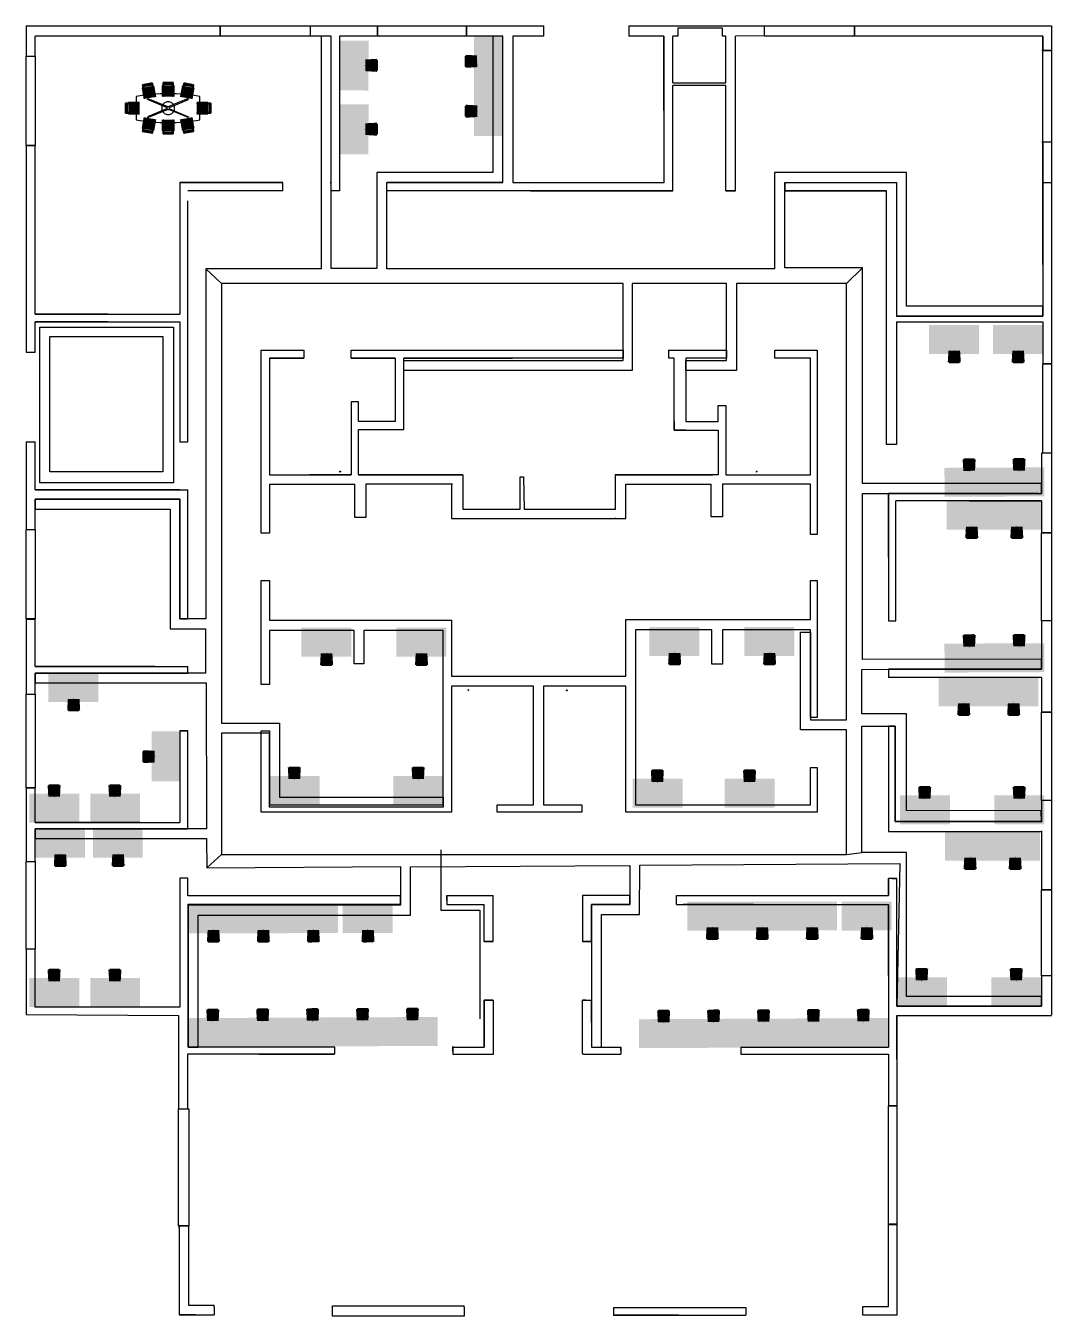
# Model space of a CAD drawing. Header units: metres. Extents: x 44.6 to 128, y -41.9 to 50.5.
# Drawn here: x 44.65 to 80.69, y 5.22 to 50.54 of the extents above; entities that cross this region are included whole.
import ezdxf

# ---------------------------------------------------------------- set-up
doc = ezdxf.new("R2010")
doc.units = ezdxf.units.M
doc.header["$MEASUREMENT"] = 0
doc.layers.get('0').update_dxf_attribs({"color": 90})
doc.layers.add('capa agregados', color=7, linetype='Continuous', true_color=0x0df2d0)
doc.layers.add('capa plano', color=7, linetype='Continuous', true_color=0xd9ff00)
for name, color, linetype in [('muebles 3D', 7, 'Continuous'), ('redElectrica', 240, 'Continuous'), ('suelo', 170, 'Continuous')]:
    doc.layers.add(name, color=color, linetype=linetype)
doc.layers.get('0').off()
doc.layers.get('0').freeze()

# ---------------------------------------------------------------- blocks, each defined once
blk = doc.blocks.new('3d-lavabo-001')
at = {"transparency": 33554687}
for p, q in [((2722.4, 1624.5, 80.3), (2725.4, 1624.5, 80.3)), ((2723.9, 1623, 80.3), (2723.9, 1626, 80.3))]:
    blk.add_line(p, q, dxfattribs=at)
blk.add_circle((2723.9, 1624.5, 80.3), 1.5, dxfattribs=at)
blk = doc.blocks.new('SILLA-2')
at = {"color": 0, "linetype": 'ByBlock'}
for points in [[(0.0375, -0.2032, 0.46), (0.0375, 0.2032, 0.46), (0.0883, -0.2032, 0.46), (0.0883, 0.2032, 0.46)], [(0.1, -0.225, 0.3875), (0.1, 0.225, 0.3875), (0.5, -0.225, 0.3875), (0.5, 0.225, 0.3875)]]:
    blk.add_solid(points, dxfattribs=at)
for points in [[(0.025, -0.125, 0.825), (0, -0.125, 0.825), (0, 0.125, 0.825), (0.025, 0.125, 0.825)], [(0, 0.125, 0.85), (0, 0.125, 0.825), (0, -0.125, 0.825), (0, -0.125, 0.85)], [(0.025, -0.125, 0.85), (0, -0.125, 0.85), (0, 0.125, 0.85), (0.025, 0.125, 0.85)], [(0.025, 0.125, 0.85), (0.025, 0.125, 0.825), (0.025, -0.125, 0.825), (0.025, -0.125, 0.85)]]:
    blk.add_3dface(points, dxfattribs=at)
mesh = blk.add_polymesh((2, 4), dxfattribs=dict(at, n_close=True))
for k, corner in enumerate([(0.025, 0.175, 0.8), (0, 0.175, 0.8), (0, 0.15, 0.8), (0.025, 0.15, 0.8), (0.025, 0.125, 0.85), (0, 0.125, 0.85), (0, 0.125, 0.825), (0.025, 0.125, 0.825)]):
    mesh.set_mesh_vertex(divmod(k, 4), corner)
mesh = blk.add_polymesh((2, 4), dxfattribs=dict(at, n_close=True))
for k, corner in enumerate([(0, 0.15, 0.45), (0, 0.175, 0.45), (0.025, 0.175, 0.45), (0.025, 0.15, 0.45), (0.1, 0.15, 0.35), (0.1, 0.175, 0.35), (0.1, 0.175, 0.375), (0.1, 0.15, 0.375)]):
    mesh.set_mesh_vertex(divmod(k, 4), corner)
mesh = blk.add_polymesh((2, 4), dxfattribs=dict(at, n_close=True))
for k, corner in enumerate([(0.025, 0.15, 0.45), (0.025, 0.175, 0.45), (0, 0.175, 0.45), (0, 0.15, 0.45), (0.025, 0.15, 0.8), (0.025, 0.175, 0.8), (0, 0.175, 0.8), (0, 0.15, 0.8)]):
    mesh.set_mesh_vertex(divmod(k, 4), corner)
mesh = blk.add_polymesh((2, 4), dxfattribs=dict(at, n_close=True))
for k, corner in enumerate([(0.1, 0.15), (0.1, 0.175), (0.1, 0.175, 0.025), (0.1, 0.15, 0.025), (0.375, 0.15), (0.375, 0.175), (0.375, 0.175, 0.025), (0.375, 0.15, 0.025)]):
    mesh.set_mesh_vertex(divmod(k, 4), corner)
mesh = blk.add_polymesh((2, 4), dxfattribs=dict(at, n_close=True))
for k, corner in enumerate([(0.1, 0.15, 0.35), (0.1, 0.175, 0.35), (0.1, 0.175, 0.375), (0.1, 0.15, 0.375), (0.375, 0.15, 0.35), (0.375, 0.175, 0.35), (0.375, 0.175, 0.375), (0.375, 0.15, 0.375)]):
    mesh.set_mesh_vertex(divmod(k, 4), corner)
mesh = blk.add_polymesh((2, 4), dxfattribs=dict(at, n_close=True))
for k, corner in enumerate([(0.475, 0.15, 0.1), (0.475, 0.175, 0.1), (0.45, 0.175, 0.1), (0.45, 0.15, 0.1), (0.375, 0.15), (0.375, 0.175), (0.375, 0.175, 0.025), (0.375, 0.15, 0.025)]):
    mesh.set_mesh_vertex(divmod(k, 4), corner)
mesh = blk.add_polymesh((2, 4), dxfattribs=dict(at, n_close=True))
for k, corner in enumerate([(0.475, 0.15, 0.275), (0.475, 0.175, 0.275), (0.45, 0.175, 0.275), (0.45, 0.15, 0.275), (0.375, 0.15, 0.375), (0.375, 0.175, 0.375), (0.375, 0.175, 0.35), (0.375, 0.15, 0.35)]):
    mesh.set_mesh_vertex(divmod(k, 4), corner)
mesh = blk.add_polymesh((2, 4), dxfattribs=dict(at, n_close=True))
for k, corner in enumerate([(0.475, 0.15, 0.275), (0.475, 0.175, 0.275), (0.45, 0.175, 0.275), (0.45, 0.15, 0.275), (0.475, 0.15, 0.1), (0.475, 0.175, 0.1), (0.45, 0.175, 0.1), (0.45, 0.15, 0.1)]):
    mesh.set_mesh_vertex(divmod(k, 4), corner)
mesh = blk.add_polymesh((2, 4), dxfattribs=dict(at, n_close=True))
for k, corner in enumerate([(0.025, -0.15, 0.8), (0, -0.15, 0.8), (0, -0.175, 0.8), (0.025, -0.175, 0.8), (0.025, -0.125, 0.825), (0, -0.125, 0.825), (0, -0.125, 0.85), (0.025, -0.125, 0.85)]):
    mesh.set_mesh_vertex(divmod(k, 4), corner)
mesh = blk.add_polymesh((2, 4), dxfattribs=dict(at, n_close=True))
for k, corner in enumerate([(0.025, -0.175, 0.45), (0.025, -0.15, 0.45), (0, -0.15, 0.45), (0, -0.175, 0.45), (0.025, -0.175, 0.8), (0.025, -0.15, 0.8), (0, -0.15, 0.8), (0, -0.175, 0.8)]):
    mesh.set_mesh_vertex(divmod(k, 4), corner)
mesh = blk.add_polymesh((2, 4), dxfattribs=dict(at, n_close=True))
for k, corner in enumerate([(0, -0.175, 0.45), (0, -0.15, 0.45), (0.025, -0.15, 0.45), (0.025, -0.175, 0.45), (0.1, -0.175, 0.35), (0.1, -0.15, 0.35), (0.1, -0.15, 0.375), (0.1, -0.175, 0.375)]):
    mesh.set_mesh_vertex(divmod(k, 4), corner)
mesh = blk.add_polymesh((2, 4), dxfattribs=dict(at, n_close=True))
for k, corner in enumerate([(0.1, -0.175, 0.35), (0.1, -0.15, 0.35), (0.1, -0.15, 0.375), (0.1, -0.175, 0.375), (0.375, -0.175, 0.35), (0.375, -0.15, 0.35), (0.375, -0.15, 0.375), (0.375, -0.175, 0.375)]):
    mesh.set_mesh_vertex(divmod(k, 4), corner)
mesh = blk.add_polymesh((2, 4), dxfattribs=dict(at, n_close=True))
for k, corner in enumerate([(0.1, -0.175), (0.1, -0.15), (0.1, -0.15, 0.025), (0.1, -0.175, 0.025), (0.375, -0.175), (0.375, -0.15), (0.375, -0.15, 0.025), (0.375, -0.175, 0.025)]):
    mesh.set_mesh_vertex(divmod(k, 4), corner)
mesh = blk.add_polymesh((2, 4), dxfattribs=dict(at, n_close=True))
for k, corner in enumerate([(0.475, -0.175, 0.275), (0.475, -0.15, 0.275), (0.45, -0.15, 0.275), (0.45, -0.175, 0.275), (0.375, -0.175, 0.375), (0.375, -0.15, 0.375), (0.375, -0.15, 0.35), (0.375, -0.175, 0.35)]):
    mesh.set_mesh_vertex(divmod(k, 4), corner)
mesh = blk.add_polymesh((2, 4), dxfattribs=dict(at, n_close=True))
for k, corner in enumerate([(0.475, -0.175, 0.1), (0.475, -0.15, 0.1), (0.45, -0.15, 0.1), (0.45, -0.175, 0.1), (0.375, -0.175), (0.375, -0.15), (0.375, -0.15, 0.025), (0.375, -0.175, 0.025)]):
    mesh.set_mesh_vertex(divmod(k, 4), corner)
mesh = blk.add_polymesh((2, 4), dxfattribs=dict(at, n_close=True))
for k, corner in enumerate([(0.475, -0.175, 0.275), (0.475, -0.15, 0.275), (0.45, -0.15, 0.275), (0.45, -0.175, 0.275), (0.475, -0.175, 0.1), (0.475, -0.15, 0.1), (0.45, -0.15, 0.1), (0.45, -0.175, 0.1)]):
    mesh.set_mesh_vertex(divmod(k, 4), corner)
blk = doc.blocks.new('reunionMesa')
at = {"layer": 'muebles 3D', "transparency": 33554687}
for p, q in [((-1.138, 0.453, 0), (-1.138, -0.36, 0)), ((-0.737, 0.351, -0.026), (-0.727, 0.383, -0.026)), ((-0.07, 0.072, -0.026), (-0.737, 0.351, -0.026)), ((-0.07, 0.024, -0.026), (-0.737, -0.256, -0.026)), ((-0.727, 0.383, -0.026), (-0.046, 0.098, -0.026)), ((-0.046, 0.098, -0.026), (-0.07, 0.072, -0.026)), ((-0.046, -0.002, -0.026), (-0.07, 0.024, -0.026)), ((0.688, 0.383, -0.026), (0.008, 0.098, -0.026)), ((0.008, 0.098, -0.026), (0.032, 0.072, -0.026)), ((0.008, -0.002, -0.026), (0.032, 0.024, -0.026)), ((0.032, 0.072, -0.026), (0.698, 0.351, -0.026)), ((0.032, 0.024, -0.026), (0.698, -0.256, -0.026)), ((0.698, 0.351, -0.026), (0.688, 0.383, -0.026)), ((1.1, -0.36, 0), (1.1, 0.453, 0)), ((-0.737, -0.256, -0.026), (-0.727, -0.287, -0.026)), ((-0.727, -0.287, -0.026), (-0.046, -0.002, -0.026)), ((0.688, -0.287, -0.026), (0.008, -0.002, -0.026)), ((0.698, -0.256, -0.026), (0.688, -0.287, -0.026))]:
    blk.add_line(p, q, dxfattribs=at)
for points, elevation in [([(-0.063, 0.267), (-0.144, 0.233), (-0.206, 0.171), (-0.24, 0.09), (-0.24, 0.002), (-0.206, -0.079), (-0.144, -0.141), (-0.063, -0.174), (0.025, -0.174), (0.106, -0.141), (0.168, -0.079), (0.202, 0.002), (0.202, 0.09), (0.168, 0.171), (0.106, 0.233), (0.025, 0.267)], -0.61), ([(-0.038, 0.092), (-0.065, 0.065), (-0.065, 0.027), (-0.038, 0), (0, 0), (0.027, 0.027), (0.027, 0.065), (0, 0.092)], -0.559)]:
    blk.add_lwpolyline(points, close=True, dxfattribs=dict(at, elevation=elevation))
for centre, start, end in [((-0.019, -5.661, 0), 79.6259, 100.3741), ((-0.019, 5.753, 0), 259.6259, 280.3741)]:
    blk.add_arc(centre, 6.215, start, end, dxfattribs=at)
for p, rotation in [((-0.744, 0.896, -0.61), 279.9999999999998), ((-0.019, 0.946, -0.61), 270), ((0.706, 0.896, -0.61), 259.9999999999998), ((1.481, 0.046, -0.61), 180), ((-0.744, -0.804, -0.61), 80.00000000000021), ((-0.019, -0.854, -0.61), 90), ((0.706, -0.804, -0.61), 100.0000000000002)]:
    blk.add_blockref('SILLA-2', p, dxfattribs=dict(at, rotation=rotation))
blk.add_blockref('SILLA-2', (-1.519, 0.046, -0.61), dxfattribs=at)
blk = doc.blocks.new('SILLOF-3')
at = {"color": 0, "linetype": 'ByBlock', "elevation": 0.657}
for points, const_width in [([(-0.167, 0.171), (-0.181, -0.179)], 0.055), ([(-0.168, 0.159), (-0.171, 0.134)], 0.015), ([(0.167, 0.171), (0.181, -0.179)], 0.055), ([(0.168, 0.159), (0.171, 0.134)], 0.015)]:
    blk.add_lwpolyline(points, dxfattribs=dict(at, const_width=const_width))
at = {"color": 0, "linetype": 'ByBlock', "elevation": 0.051}
blk.add_lwpolyline([(-0.007, 0.025), (-0.018, 0.018), (-0.025, 0.007), (-0.025, -0.007), (-0.018, -0.018), (-0.007, -0.025), (0.007, -0.025), (0.018, -0.018), (0.025, -0.007), (0.025, 0.007), (0.018, 0.018), (0.007, 0.025)], close=True, dxfattribs=at)
at = {"color": 0, "linetype": 'ByBlock'}
blk.add_solid([(-0.229, -0.203, 0.432), (0.229, -0.203, 0.432), (-0.204, 0.203, 0.432), (0.204, 0.203, 0.432)], dxfattribs=at)
at = {"color": 0, "linetype": 'ByBlock', "extrusion": (0, 0.984808, 0.173648)}
blk.add_solid([(-0.179, 0.987, -0.065), (-0.229, 0.513, -0.065), (0.179, 0.987, -0.065), (0.228, 0.513, -0.065)], dxfattribs=at)
at = {"color": 0, "linetype": 'ByBlock'}
for points in [[(-0.222, 0.079), (-0.225, 0.067), (-0.197, 0.071), (-0.201, 0.059)], [(-0.025, 0.002, 0.051), (-0.021, 0.014, 0.051), (-0.225, 0.067, 0.051), (-0.221, 0.079, 0.051)], [(0.006, 0.235), (-0.006, 0.235), (0.006, 0.21), (-0.006, 0.21)], [(-0.006, 0.025, 0.051), (0.006, 0.025, 0.051), (-0.006, 0.235, 0.051), (0.006, 0.235, 0.051)], [(0.021, 0.014, 0.051), (0.025, 0.002, 0.051), (0.221, 0.079, 0.051), (0.225, 0.067, 0.051)], [(0.225, 0.067), (0.222, 0.079), (0.201, 0.059), (0.197, 0.071)], [(-0.009, -0.024, 0.051), (-0.02, -0.016, 0.051), (-0.133, -0.194, 0.051), (-0.143, -0.186, 0.051)], [(-0.143, -0.186), (-0.133, -0.194), (-0.128, -0.166), (-0.118, -0.173)], [(0.02, -0.016, 0.051), (0.009, -0.024, 0.051), (0.143, -0.186, 0.051), (0.133, -0.194, 0.051)], [(0.133, -0.194), (0.143, -0.186), (0.118, -0.173), (0.128, -0.166)]]:
    blk.add_trace(points, dxfattribs=at)
blk = doc.blocks.new('escritorios')
at = {"layer": 'muebles 3D', "transparency": 33554687}
for points in [[(0, -1.016), (1.753, -1.016), (0, 0), (1.753, 0)], [(0.483, -0.914, -0.737), (0.102, -0.914, -0.737), (0.483, -0.102, -0.737), (0.102, -0.102, -0.737)], [(1.651, -0.914, -0.737), (1.27, -0.914, -0.737), (1.651, -0.102, -0.737), (1.27, -0.102, -0.737)]]:
    blk.add_solid(points, dxfattribs=at)
blk.add_blockref('SILLOF-3', (0.885, -1.11, -0.737), dxfattribs=at)

msp = doc.modelspace()

# ---------------------------------------------------------------- linework, layer by layer
at = {"layer": 'capa plano', "linetype": 'ByBlock'}
for p, q in [((44.663, 50.537), (44.663, 49.47)), ((44.663, 50.177), (44.645, 50.177)), ((44.972, 49.456), (44.972, 50.177)), ((44.663, 49.47), (44.978, 49.47)), ((44.972, 18.114), (44.663, 18.114)), ((44.663, 18.114), (44.663, 15.819)), ((44.972, 16.077), (44.972, 18.114)), ((50.026, 8.32), (50.026, 8.388)), ((50.026, 5.599), (50.023, 5.599)), ((51.26, 5.599), (50.367, 5.599)), ((51.26, 5.54), (51.26, 5.601)), ((51.26, 5.537), (51.26, 5.265)), ((69.928, 5.525), (69.928, 5.256)), ((74.034, 5.258), (74.034, 5.558)), ((74.034, 5.558), (74.941, 5.558)), ((75.235, 5.522), (75.235, 5.258)), ((50.606, 5.265), (50.026, 5.265)), ((50.026, 5.265), (51.26, 5.265)), ((75.235, 5.258), (74.034, 5.258))]:
    msp.add_line(p, q, dxfattribs=at)
at = {"layer": 'capa plano', "linetype": 'ByBlock', "transparency": 33554687}
for p, q in [((44.663, 50.537), (51.466, 50.537)), ((51.466, 50.537), (51.466, 50.177)), ((54.632, 50.537), (56.992, 50.537)), ((54.632, 50.537), (54.632, 50.177)), ((56.992, 50.177), (56.992, 50.537)), ((56.992, 50.537), (56.992, 50.177)), ((60.116, 50.177), (60.116, 50.537)), ((60.116, 50.537), (62.834, 50.537)), ((65.822, 50.537), (70.588, 50.537)), ((69.229, 50.52), (69.229, 50.537)), ((69.563, 50.524), (69.563, 50.537)), ((70.588, 50.192), (70.588, 50.537)), ((73.741, 50.537), (80.663, 50.537)), ((73.742, 50.177), (73.742, 50.537)), ((80.663, 50.537), (80.662, 49.669)), ((51.466, 50.177), (44.972, 50.177)), ((55.364, 50.177), (54.632, 50.177)), ((56.992, 50.177), (55.659, 50.177)), ((61.4, 50.177), (60.116, 50.177)), ((62.834, 50.177), (61.746, 50.177)), ((67.049, 50.177), (65.822, 50.177)), ((67.049, 47.567), (67.049, 50.177)), ((67.049, 50.177), (67.049, 45.028)), ((67.541, 50.177), (67.37, 50.177)), ((67.37, 48.529), (67.37, 50.177)), ((69.229, 50.177), (69.105, 50.177)), ((69.229, 48.529), (69.229, 50.177)), ((70.574, 50.186), (69.563, 50.177)), ((69.563, 44.737), (69.563, 50.177)), ((80.359, 50.177), (73.742, 50.177)), ((80.359, 49.669), (80.359, 50.177)), ((80.359, 50.177), (80.359, 49.669)), ((80.666, 50.177), (80.663, 50.177)), ((80.662, 49.669), (80.32, 49.669)), ((67.37, 44.737), (67.37, 48.44)), ((69.229, 44.737), (69.229, 48.44)), ((44.663, 46.333), (44.663, 39.081)), ((44.663, 46.333), (44.972, 46.333)), ((44.972, 40.413), (44.972, 46.333)), ((80.662, 46.454), (80.328, 46.454)), ((80.359, 42.15), (80.359, 46.454)), ((80.359, 46.454), (80.359, 40.339)), ((80.662, 46.454), (80.661, 38.662)), ((44.655, 45.037), (44.663, 45.037)), ((44.663, 45.037), (44.655, 45.037)), ((44.978, 45.037), (44.972, 45.037)), ((44.972, 45.037), (44.978, 45.037)), ((50.059, 45.038), (50.059, 40.413)), ((50.059, 45.037), (53.667, 45.037)), ((53.667, 45.037), (50.059, 45.037)), ((53.667, 44.737), (53.667, 45.037)), ((55.338, 45.037), (55.364, 45.037)), ((55.364, 45.037), (55.338, 45.037)), ((55.659, 45.037), (55.667, 45.037)), ((55.667, 45.037), (55.659, 45.037)), ((61.39, 45.037), (57.324, 45.037)), ((57.324, 44.737), (57.324, 45.037)), ((57.324, 45.037), (61.4, 45.037)), ((61.746, 45.037), (67.049, 45.037)), ((67.369, 45.037), (67.37, 45.037)), ((69.227, 45.037), (69.229, 45.037)), ((71.298, 45.037), (71.298, 44.737)), ((71.298, 45.037), (75.219, 45.037)), ((80.359, 45.037), (80.678, 45.037)), ((44.663, 44.737), (44.656, 44.737)), ((44.978, 44.737), (44.972, 44.737)), ((53.667, 44.737), (50.334, 44.737)), ((55.659, 44.737), (55.364, 44.737)), ((67.37, 44.737), (57.324, 44.737)), ((62.362, 44.737), (67.37, 44.737)), ((69.229, 44.737), (69.563, 44.737)), ((69.563, 44.737), (69.229, 44.737)), ((74.869, 44.737), (71.298, 44.737)), ((71.298, 44.737), (74.869, 44.737)), ((50.335, 35.922), (50.334, 44.387)), ((44.663, 40.413), (44.666, 40.413)), ((44.666, 40.413), (44.663, 40.413)), ((47.522, 40.413), (44.972, 40.413)), ((44.972, 40.413), (50.059, 40.413)), ((50.334, 40.413), (50.334, 40.413)), ((44.663, 40.143), (44.665, 40.143)), ((44.665, 40.143), (44.663, 40.143)), ((44.972, 39.081), (44.972, 40.143)), ((47.514, 40.143), (44.972, 40.143)), ((44.972, 40.143), (50.059, 40.143)), ((50.059, 40.143), (50.059, 35.916)), ((50.334, 40.143), (50.334, 40.143)), ((80.359, 40.136), (80.359, 38.662)), ((44.663, 39.081), (44.972, 39.081)), ((57.611, 39.143), (57.611, 39.138)), ((57.924, 39.139), (57.924, 39.143)), ((72.198, 36.812), (72.198, 38.866)), ((72.429, 38.866), (72.438, 38.866)), ((80.661, 38.662), (80.359, 38.662)), ((56.075, 36.363), (56.073, 36.363)), ((44.663, 35.922), (44.663, 32.851)), ((44.663, 35.922), (44.972, 35.922)), ((44.972, 34.237), (44.972, 35.922)), ((50.059, 35.922), (50.335, 35.922)), ((80.311, 35.534), (80.311, 34.114)), ((80.661, 35.534), (80.311, 35.534)), ((80.661, 35.534), (80.661, 32.73)), ((52.907, 34.772), (52.904, 34.772)), ((52.904, 34.443), (52.907, 34.443)), ((53.204, 34.443), (56.199, 34.443)), ((59.597, 34.772), (59.597, 34.787)), ((59.99, 34.443), (59.991, 34.443)), ((65.338, 34.772), (68.759, 34.772)), ((65.338, 34.443), (65.348, 34.443)), ((65.711, 34.772), (65.711, 34.783)), ((69.811, 34.772), (72.198, 34.772)), ((72.429, 34.443), (72.438, 34.443)), ((44.659, 34.237), (44.663, 34.237)), ((44.663, 34.237), (44.659, 34.237)), ((50.059, 34.237), (44.972, 34.237)), ((44.972, 34.237), (50.335, 34.237)), ((50.335, 29.713), (50.335, 34.237)), ((74.944, 31.876), (74.944, 34.117)), ((74.944, 34.117), (74.944, 29.635)), ((80.205, 34.114), (74.944, 34.114)), ((74.944, 34.114), (80.311, 34.114)), ((80.661, 34.114), (80.684, 34.114)), ((44.658, 33.917), (44.663, 33.917)), ((44.663, 33.917), (44.658, 33.917)), ((47.557, 33.917), (44.972, 33.917)), ((44.972, 33.917), (50.059, 33.917)), ((44.972, 32.851), (44.972, 33.917)), ((50.059, 33.917), (50.059, 29.713)), ((50.333, 33.917), (50.335, 33.917)), ((75.201, 29.635), (75.201, 33.857)), ((80.311, 33.857), (75.201, 33.857)), ((77.77, 33.857), (80.311, 33.857)), ((80.311, 33.857), (80.311, 32.73)), ((80.686, 33.857), (80.661, 33.857)), ((80.661, 33.857), (80.686, 33.857)), ((62.606, 33.239), (65.711, 33.239)), ((65.338, 33.255), (65.338, 33.239)), ((44.663, 32.851), (44.972, 32.851)), ((80.661, 32.73), (80.309, 32.73)), ((44.663, 29.698), (44.663, 27.061)), ((44.663, 29.698), (44.978, 29.698)), ((44.972, 28.035), (44.972, 29.706)), ((50.196, 29.713), (50.059, 29.713)), ((50.059, 29.713), (50.335, 29.713)), ((74.944, 29.635), (75.201, 29.635)), ((80.66, 29.642), (80.311, 29.642)), ((80.311, 29.642), (80.311, 27.939)), ((80.66, 29.642), (80.66, 26.438)), ((44.663, 28.035), (44.669, 28.035)), ((44.669, 28.035), (44.663, 28.035)), ((44.663, 27.807), (44.668, 27.807)), ((44.668, 27.807), (44.663, 27.807)), ((49.171, 28.035), (44.972, 28.035)), ((44.972, 28.035), (50.335, 28.035)), ((44.972, 27.061), (44.972, 27.807)), ((49.22, 27.807), (44.972, 27.807)), ((44.972, 27.807), (50.335, 27.807)), ((50.335, 27.807), (50.335, 28.035)), ((74.944, 27.939), (74.944, 27.648)), ((80.311, 27.939), (74.944, 27.939)), ((80.311, 27.648), (74.944, 27.648)), ((80.311, 27.648), (80.311, 26.438)), ((44.663, 27.061), (44.972, 27.061)), ((80.66, 26.438), (80.311, 26.438)), ((50.059, 25.774), (50.335, 25.774)), ((50.059, 25.774), (50.059, 22.554)), ((50.335, 25.774), (50.059, 25.774)), ((50.335, 22.341), (50.335, 25.774)), ((75.167, 25.774), (75.168, 25.774)), ((44.663, 23.77), (44.663, 21.186)), ((44.663, 23.77), (44.977, 23.77)), ((44.972, 22.554), (44.972, 23.77)), ((80.66, 23.328), (80.311, 23.328)), ((80.311, 23.328), (80.311, 22.586)), ((80.66, 23.328), (80.659, 20.196)), ((72.198, 22.923), (72.198, 22.921)), ((44.663, 22.554), (44.673, 22.554)), ((44.673, 22.554), (44.663, 22.554)), ((44.663, 22.341), (44.67, 22.341)), ((44.67, 22.341), (44.663, 22.341)), ((48.659, 22.554), (44.972, 22.554)), ((44.972, 22.554), (50.059, 22.554)), ((44.972, 21.174), (44.972, 22.341)), ((46.74, 22.341), (44.972, 22.341)), ((44.972, 22.341), (50.335, 22.341)), ((50.329, 22.554), (50.335, 22.554)), ((80.311, 22.268), (80.311, 20.196)), ((44.663, 21.186), (44.979, 21.186)), ((50.333, 20.608), (50.059, 20.608)), ((50.059, 20.608), (50.059, 20.608)), ((50.059, 20.608), (50.059, 16.077)), ((50.335, 19.987), (50.333, 20.608)), ((74.944, 20.589), (74.944, 19.99)), ((75.235, 20.589), (74.944, 20.589)), ((74.944, 19.99), (74.944, 20.589)), ((75.064, 20.589), (75.235, 20.589)), ((75.235, 16.107), (75.235, 20.589)), ((57.803, 19.987), (50.335, 19.987)), ((54.043, 19.99), (54.043, 19.99)), ((57.803, 19.687), (57.803, 19.987)), ((59.429, 19.813), (59.429, 19.99)), ((59.429, 19.99), (59.429, 19.68)), ((59.429, 19.99), (61.059, 19.99)), ((60.743, 19.984), (60.743, 19.99)), ((61.059, 18.373), (61.059, 19.99)), ((67.491, 19.681), (67.491, 19.99)), ((67.491, 19.99), (74.944, 19.99)), ((80.659, 20.196), (80.311, 20.196)), ((50.349, 14.672), (50.349, 19.687)), ((50.349, 19.687), (57.803, 19.687)), ((55.03, 19.68), (57.525, 19.68)), ((59.429, 19.68), (60.743, 19.68)), ((60.743, 18.373), (60.743, 19.68)), ((67.491, 19.681), (67.728, 19.68)), ((70.202, 19.68), (67.728, 19.68)), ((67.728, 19.68), (74.944, 19.68)), ((74.944, 17.189), (74.944, 19.68)), ((74.944, 19.68), (74.944, 14.673)), ((60.743, 18.373), (61.059, 18.373)), ((61.059, 18.373), (60.743, 18.373)), ((64.508, 18.373), (64.195, 18.373)), ((64.195, 18.373), (64.509, 18.373)), ((80.659, 17.169), (80.309, 17.169)), ((80.311, 17.169), (80.311, 16.107)), ((80.659, 17.169), (80.659, 15.795)), ((60.743, 16.317), (61.059, 16.317)), ((61.059, 16.317), (60.743, 16.317)), ((60.743, 16.317), (60.743, 14.673)), ((60.743, 14.673), (60.743, 16.317)), ((61.059, 16.317), (61.059, 14.414)), ((64.195, 14.442), (64.195, 16.317)), ((64.315, 16.317), (64.195, 16.317)), ((64.195, 16.317), (64.509, 16.317)), ((64.509, 15.531), (64.509, 16.317)), ((64.509, 16.317), (64.509, 14.673)), ((50.059, 16.077), (44.972, 16.077)), ((80.311, 16.107), (75.235, 16.107)), ((77.77, 16.107), (80.311, 16.107)), ((80.667, 16.107), (80.659, 16.107)), ((80.659, 16.107), (80.667, 16.107)), ((44.663, 15.819), (50.007, 15.785)), ((50.007, 15.785), (50.007, 12.501)), ((75.235, 15.785), (75.235, 12.61)), ((75.235, 15.785), (80.659, 15.785)), ((75.235, 14.241), (75.235, 15.785)), ((80.311, 15.794), (80.311, 15.785)), ((55.502, 14.672), (50.349, 14.672)), ((55.502, 14.431), (55.502, 14.672)), ((59.635, 14.521), (59.635, 14.688)), ((59.635, 14.688), (59.635, 14.427)), ((59.635, 14.673), (60.743, 14.673)), ((61.058, 14.673), (61.059, 14.673)), ((64.509, 14.673), (65.539, 14.673)), ((65.539, 14.549), (65.539, 14.673)), ((65.539, 14.673), (65.539, 14.427)), ((69.754, 14.673), (74.944, 14.673)), ((69.754, 14.673), (69.754, 14.427)), ((50.34, 12.501), (50.34, 14.431)), ((50.34, 14.431), (53.331, 14.431)), ((52.833, 14.427), (55.478, 14.427)), ((53.331, 14.431), (55.502, 14.431)), ((59.635, 14.427), (61.053, 14.427)), ((64.195, 14.442), (64.195, 14.427)), ((64.231, 14.427), (64.195, 14.427)), ((64.231, 14.427), (65.539, 14.427)), ((69.754, 14.427), (74.944, 14.427)), ((74.944, 14.427), (74.944, 12.61)), ((50.007, 12.501), (50.34, 12.501)), ((75.234, 12.61), (74.944, 12.61)), ((50.333, 8.388), (50.024, 8.388)), ((50.024, 8.388), (50.367, 8.388)), ((50.026, 8.388), (50.026, 5.265)), ((50.367, 5.599), (50.367, 8.388)), ((74.941, 5.558), (74.941, 8.44)), ((75.235, 8.44), (74.941, 8.44)), ((75.235, 8.44), (75.235, 5.522)), ((55.41, 5.587), (60.041, 5.587)), ((60.041, 5.531), (60.041, 5.587)), ((65.286, 5.528), (69.928, 5.525)), ((65.286, 5.528), (65.286, 5.256)), ((67.56, 5.256), (65.284, 5.256)), ((65.284, 5.256), (69.928, 5.256))]:
    msp.add_line(p, q, dxfattribs=at)
for points in [[(51.466, 50.537), (54.632, 50.537), (54.632, 50.177), (51.466, 50.177)], [(56.992, 50.537), (60.116, 50.537), (60.116, 50.177), (56.992, 50.177)], [(70.588, 50.537), (73.742, 50.537), (73.742, 50.177), (70.588, 50.177)], [(44.663, 49.47), (44.972, 49.47), (44.972, 46.333), (44.663, 46.333)], [(80.359, 49.669), (80.662, 49.669), (80.662, 46.454), (80.359, 46.454)], [(49.835, 34.492), (45.132, 34.492), (45.132, 39.958), (49.835, 39.958)], [(45.493, 39.623), (49.458, 39.623), (49.458, 34.87), (45.493, 34.87)], [(72.198, 39.143), (72.198, 39.141)], [(52.907, 38.866), (52.907, 38.866)], [(80.359, 38.662), (80.661, 38.662), (80.661, 35.534), (80.359, 35.534)], [(72.438, 34.772), (72.429, 34.772)], [(44.663, 32.851), (44.972, 32.851), (44.972, 29.706), (44.663, 29.706)], [(80.309, 32.73), (80.66, 32.73), (80.66, 29.642), (80.309, 29.642)], [(69.112, 29.319), (69.112, 28.124), (68.74, 28.124), (68.74, 29.319), (66.055, 29.319), (66.055, 23.178), (72.198, 23.178), (72.198, 24.486), (72.429, 24.486), (72.429, 22.923), (65.711, 22.923), (65.711, 27.347), (62.827, 27.347), (62.827, 23.18), (64.175, 23.18), (64.175, 22.925), (61.197, 22.925), (61.197, 23.18), (62.473, 23.18), (62.473, 27.347), (59.597, 27.347), (59.597, 22.923), (52.907, 22.923), (52.907, 25.778), (53.207, 25.778), (53.207, 23.178), (59.306, 23.178), (59.306, 29.302), (56.511, 29.302), (56.511, 28.125), (56.172, 28.125), (56.172, 29.302), (53.207, 29.302), (53.207, 27.399), (52.907, 27.399), (52.907, 31.058), (53.207, 31.058), (53.207, 29.659), (59.597, 29.659), (59.597, 27.694), (65.711, 27.694), (65.711, 29.687), (72.198, 29.687), (72.198, 31.06), (72.429, 31.06), (72.429, 26.24), (72.198, 26.24), (72.198, 29.319)], [(44.663, 27.061), (44.977, 27.061), (44.977, 23.77), (44.663, 23.77)], [(80.311, 26.438), (80.66, 26.438), (80.66, 23.328), (80.311, 23.328)], [(44.663, 21.186), (44.972, 21.186), (44.972, 18.114), (44.663, 18.114)], [(64.509, 19.99), (64.509, 19.985)], [(80.311, 20.196), (80.659, 20.196), (80.659, 17.169), (80.311, 17.169)], [(50.007, 12.501), (50.367, 12.501), (50.367, 8.388), (50.007, 8.388)], [(74.944, 12.61), (75.235, 12.61), (75.235, 8.451), (74.944, 8.451)], [(74.941, 8.44), (75.235, 8.44), (75.235, 8.451), (74.941, 8.451)]]:
    msp.add_lwpolyline(points, close=True, dxfattribs=at)
for points in [[(62.834, 50.177), (62.834, 50.537)], [(65.822, 50.537), (65.822, 50.177)], [(69.105, 50.177), (69.105, 50.45), (67.541, 50.45), (67.541, 50.177)], [(55.364, 44.737), (55.364, 50.177)], [(55.659, 50.177), (55.659, 44.737)], [(61.4, 45.037), (61.4, 50.177)], [(61.746, 50.177), (61.746, 45.037)], [(67.37, 48.529), (69.229, 48.529)], [(69.229, 48.44), (67.37, 48.44)], [(75.219, 45.037), (75.219, 40.339)], [(75.219, 40.136), (75.219, 35.836), (74.869, 35.836), (74.869, 44.737)], [(80.359, 40.339), (75.219, 40.339)], [(75.219, 40.136), (80.359, 40.136)], [(53.207, 34.445), (53.207, 32.717), (52.907, 32.717), (52.907, 39.143), (54.413, 39.143), (54.413, 38.866), (53.207, 38.866), (54.413, 38.866)], [(56.075, 38.866), (56.075, 39.143), (65.616, 39.143), (65.616, 38.866), (57.924, 38.866)], [(67.217, 39.143), (69.248, 39.143), (69.248, 38.866), (67.818, 38.866), (67.818, 36.645), (68.954, 36.645), (68.954, 37.204), (69.227, 37.204), (69.227, 34.772)], [(67.818, 36.335), (67.416, 36.335), (67.416, 38.866), (67.221, 38.866), (67.221, 39.143)], [(69.227, 34.772), (72.198, 34.772), (72.198, 38.866), (70.943, 38.866), (70.943, 39.143), (72.429, 39.143), (72.429, 32.675), (72.198, 32.675), (72.198, 34.443), (69.111, 34.443), (69.111, 33.291), (68.711, 33.291), (68.711, 34.441)], [(53.207, 38.866), (53.207, 34.772), (56.075, 34.772), (54.607, 34.772)], [(57.611, 38.866), (56.075, 38.866), (57.611, 38.866), (57.611, 36.635), (56.326, 36.635), (56.326, 37.328), (56.075, 37.328), (56.075, 34.772)], [(56.326, 34.772), (59.991, 34.772), (56.326, 34.772), (56.326, 36.363), (57.924, 36.363), (57.924, 38.866), (61.737, 38.866)], [(67.416, 36.645), (67.416, 36.335), (68.954, 36.335), (68.954, 34.772), (65.338, 34.772), (65.338, 33.565)], [(69.211, 36.335), (69.227, 36.335)], [(59.632, 34.443), (56.582, 34.443), (56.582, 33.273), (56.199, 33.273), (56.199, 34.443)], [(59.597, 34.454), (59.597, 33.239), (65.711, 33.239), (65.711, 34.443), (68.709, 34.443)], [(59.991, 34.772), (59.991, 33.565), (62.006, 33.565), (62.006, 34.702), (62.127, 34.702), (62.14, 33.565), (65.35, 33.565)], [(72.426, 29.687), (72.429, 29.687)], [(65.72, 29.319), (65.711, 29.319)], [(72.429, 29.319), (72.427, 29.319)], [(75.167, 22.595), (75.167, 25.945), (74.943, 25.945), (74.943, 22.24)], [(74.943, 22.24), (80.311, 22.24)], [(80.311, 22.595), (75.167, 22.595)], [(75.167, 22.234), (75.167, 22.24)], [(65.827, 19.68), (64.509, 19.68), (64.509, 18.373), (64.509, 19.68), (65.852, 19.681), (65.852, 19.99), (64.195, 19.99), (64.195, 18.373)], [(60.041, 5.531), (60.041, 5.219), (55.41, 5.219), (55.41, 5.587)]]:
    msp.add_lwpolyline(points, dxfattribs=at)
at = {"layer": 'redElectrica', "linetype": 'ByBlock', "transparency": 33554687}
for p, q in [((53.557, 23.178), (53.557, 23.178)), ((64.859, 19.679), (64.859, 19.68))]:
    msp.add_line(p, q, dxfattribs=at)
msp.add_lwpolyline([(59.222, 21.6), (59.222, 19.476), (60.59, 19.476), (60.59, 17.032), (60.59, 15.659)], dxfattribs=at)
at = {"layer": 'suelo', "linetype": 'ByBlock', "transparency": 33554687}
for p, q in [((55.364, 50.177), (55.014, 50.177)), ((50.961, 41.997), (51.519, 41.49)), ((73.463, 41.49), (74.021, 42.038)), ((51.001, 20.971), (51.519, 21.434)), ((73.463, 21.434), (74.007, 21.501))]:
    msp.add_line(p, q, dxfattribs=at)
msp.add_lwpolyline([(51.519, 26.049), (53.557, 26.049), (53.557, 23.449), (59.306, 23.449), (59.306, 23.099), (53.207, 23.099), (53.207, 25.699), (51.519, 25.699), (51.519, 21.434), (73.463, 21.434), (73.463, 25.81), (71.846, 25.81), (71.846, 26.16), (71.848, 29.24), (72.198, 29.24), (72.198, 26.16), (73.463, 26.16), (73.463, 41.49), (69.598, 41.49), (69.598, 38.436), (67.818, 38.436), (67.818, 38.786), (69.248, 38.786), (69.248, 41.49), (65.939, 41.49), (65.939, 38.436), (57.924, 38.436), (57.924, 38.786), (65.616, 38.786), (65.616, 41.49), (51.519, 41.49)], close=True, dxfattribs=at)
msp.add_polyline3d([(55.014, 50.177, 0), (55.014, 41.997, 0), (50.961, 41.997, 0), (50.961, 29.713, 0), (50.059, 29.713, 0), (50.059, 33.921, 0), (44.972, 33.917, 0), (44.972, 33.567, 0), (49.709, 33.567, 0), (49.709, 29.363, 0), (50.958, 29.363, 0), (50.958, 27.807, 0), (44.972, 27.807, 0), (44.972, 27.457, 0), (50.98, 27.457, 0), (50.993, 22.341, 0), (44.972, 22.341, 0), (44.972, 21.991, 0), (50.993, 21.998, 0), (51.001, 20.971, 0), (57.805, 21.013, 0), (57.805, 19.652, 0), (50.349, 19.652, 0), (50.349, 14.672, 0), (50.699, 14.672, 0), (50.699, 19.302, 0), (58.155, 19.302, 0), (58.155, 21, 0), (65.854, 21.046, 0), (65.85, 19.676, 0), (64.509, 19.68, 0), (64.509, 14.673, 0), (64.859, 14.673, 0), (64.859, 19.329, 0), (66.199, 19.325, 0), (66.208, 21.064, 0), (75.333, 21.117, 0), (75.235, 16.107, 0), (80.311, 16.107, 0), (80.311, 16.451, 0), (75.569, 16.451, 0), (75.569, 21.501, 0), (74.007, 21.501, 0), (74.007, 25.945, 0), (75.167, 25.945, 0), (75.167, 22.595, 0), (80.311, 22.586, 0), (80.303, 22.969, 0), (75.569, 22.976, 0), (75.569, 26.377, 0), (74.007, 26.377, 0), (74.007, 27.934, 0), (80.311, 27.939, 0), (80.311, 28.289, 0), (74.023, 28.284, 0), (74.023, 34.112, 0), (80.311, 34.114, 0), (80.311, 34.464, 0), (74.021, 34.462, 0), (74.021, 42.038, 0), (71.298, 42.038, 0), (71.298, 45.037, 0), (75.219, 45.037, 0), (75.219, 40.339, 0), (80.359, 40.339, 0), (80.359, 40.689, 0), (75.569, 40.689, 0), (75.569, 45.387, 0), (70.934, 45.387, 0), (70.934, 41.997, 0), (57.324, 41.997, 0), (57.324, 45.037, 0), (61.4, 45.037, 0), (61.4, 50.177, 0), (61.05, 50.177, 0), (61.05, 45.386, 0), (56.974, 45.384, 0), (56.974, 42.018, 0), (55.364, 42.018, 0), (55.364, 50.177, 0)], dxfattribs=at)

# ---------------------------------------------------------------- block references
at = {"layer": 'capa agregados', "linetype": 'ByBlock', "transparency": 33554687}
for p, rotation in [((55.659, 48.268), 89.81839241934377), ((61.4, 50.177), 270.0842609175346), ((61.402, 48.424, 0.075), 270.0842609175346), ((55.659, 46.026), 89.81839241934377), ((78.661, 34.005, 0.662), 180.2658684981909), ((80.413, 34.013, 0.662), 180.2658684981909), ((78.661, 27.83, 0.662), 180.2658684981909), ((80.413, 27.838, 0.662), 180.2658684981909), ((50.079, 25.758), 270.1274852468904), ((54.959, 23.178), 180), ((59.306, 23.178), 180), ((67.706, 23.077, 0.662), 180), ((70.944, 23.077, 0.662), 180), ((46.524, 22.554), 180), ((48.659, 22.554), 180), ((77.093, 22.493, 0.587), 180), ((80.413, 22.493, 0.662), 180), ((53.854, 19.687, -0.075), 0.1169291060546235), ((55.773, 19.687, -0.075), 0.1169291060546235), ((71.374, 19.779, 0.662), 0.1169291060546235), ((73.292, 19.779, 0.662), 0.1169291060546235), ((46.524, 16.077), 180), ((48.659, 16.077), 180), ((76.988, 16.107), 180), ((80.307, 16.107, 0.075), 180), ((52.102, 14.68), 180.2658684981909), ((53.854, 14.688), 180.2658684981909), ((55.607, 14.696), 180.2658684981909), ((57.359, 14.704), 180.2658684981909), ((59.112, 14.712), 180.2658684981909), ((67.933, 14.641), 180.2658684981909), ((69.686, 14.649), 180.2658684981909), ((71.439, 14.657), 180.2658684981909), ((73.191, 14.665), 180.2658684981909), ((74.944, 14.673), 180.2658684981909)]:
    msp.add_blockref('escritorios', p, dxfattribs=dict(at, rotation=rotation))
for name, p in [('reunionMesa', (49.661, 47.6)), ('escritorios', (76.363, 40.032)), ('escritorios', (78.606, 40.032)), ('escritorios', (76.977, 33.857)), ('escritorios', (78.559, 33.857)), ('escritorios', (54.321, 29.403, 0.662)), ('escritorios', (57.655, 29.403, 0.662)), ('escritorios', (66.543, 29.421, 0.737)), ('escritorios', (69.877, 29.421, 0.737)), ('escritorios', (45.441, 27.807, 3.5)), ('escritorios', (76.696, 27.648, 3.5)), ('escritorios', (78.449, 27.648, 3.5)), ('escritorios', (44.972, 22.341, 3.5)), ('escritorios', (47.001, 22.341, 3.5)), ('escritorios', (76.919, 22.234)), ('escritorios', (78.501, 22.234)), ('escritorios', (50.349, 19.687)), ('escritorios', (52.102, 19.687, -0.075)), ('escritorios', (67.869, 19.779, 0.737)), ('escritorios', (69.621, 19.779, 0.662))]:
    msp.add_blockref(name, p, dxfattribs=at)
at = {"layer": 'capa agregados', "linetype": 'ByBlock', "transparency": 33554687, "xscale": 0.009809508310587158, "yscale": 0.009809508310587158, "zscale": 0.004904754155293579, "rotation": 180}
for p in [(82.406, 50.816, 0.644), (97.029, 50.816, 0.644)]:
    msp.add_blockref('3d-lavabo-001', p, dxfattribs=at)
at = {"layer": 'capa agregados', "linetype": 'ByBlock', "transparency": 33554687, "xscale": 0.009809508310587158, "yscale": 0.009809508310587158, "zscale": 0.004904754155293579}
for p in [(33.465, 11.27, 0.623), (36.924, 11.263, 0.501)]:
    msp.add_blockref('3d-lavabo-001', p, dxfattribs=at)

doc.saveas('drawing.dxf')
